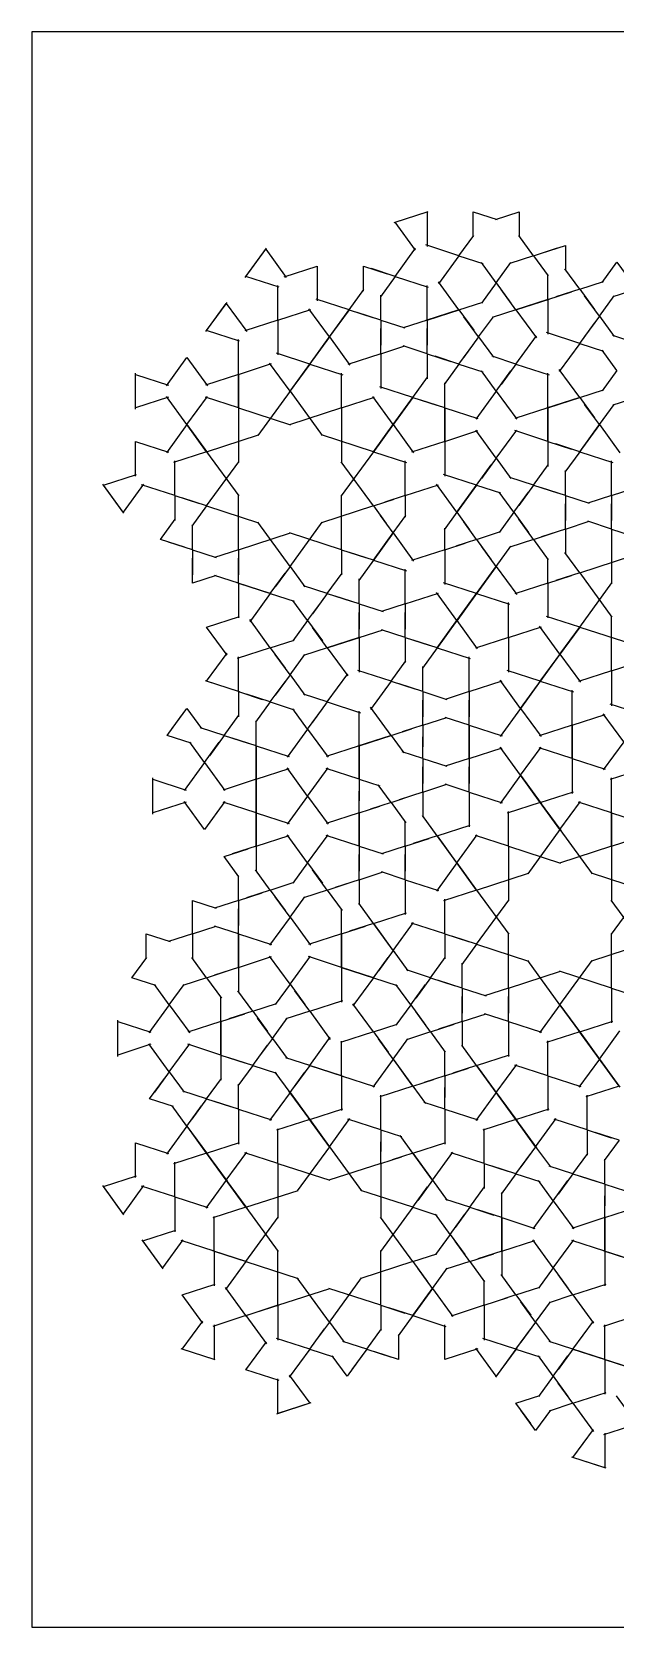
# Model space of a CAD drawing. Header units: millimetres. Extents: x -350 to 364, y -352 to 352.
# Drawn here: x -350 to -94, y -350 to 350 of the extents above; entities that cross this region are included whole.
import ezdxf

# ---------------------------------------------------------------- set-up
doc = ezdxf.new("R2010")
doc.units = ezdxf.units.MM
doc.layers.add('canvas_boundary', color=7, linetype='Continuous', true_color=0x505050)
doc.layers.add('strapwork', color=7, linetype='Continuous', true_color=0xff0000)

msp = doc.modelspace()

# ---------------------------------------------------------------- linework, layer by layer
at = {"layer": 'canvas_boundary'}
msp.add_lwpolyline([(-350, -350), (350, -350), (350, 350), (-350, 350)], close=True, dxfattribs=at)
at = {"layer": 'strapwork', "true_color": 0xff0000}
for points in [[(-191.19, 266.32), (-176.69, 271.03), (-176.69, 255.78)], [(-181.7, 254.15), (-190.67, 266.49), (-176.16, 271.2)], [(-156.46, 260.03), (-156.46, 271.03), (-146, 267.63)], [(-146.7, 267.63), (-136.24, 271.03), (-136.24, 260.03)], [(-162.71, 251.8), (-156.25, 260.69)], [(-129.99, 251.8), (-136.45, 260.69)], [(-256.44, 242.26), (-247.48, 254.6), (-238.52, 242.26)], [(-241.61, 238), (-256.12, 242.71), (-247.15, 255.05)], [(-190.67, 242.71), (-181.7, 255.05)], [(-162.71, 251.8), (-177.22, 256.51)], [(-129.99, 251.8), (-119.53, 255.19)], [(-126.48, 252.94), (-116.01, 256.34), (-116.01, 245.34)], [(-239.37, 242.54), (-224.87, 247.25), (-224.87, 232)], [(-204.64, 236.25), (-204.64, 247.25), (-194.18, 243.86)], [(-190.67, 242.71), (-201.13, 246.11)], [(-162.71, 251.8), (-171.68, 239.46)], [(-162.71, 251.8), (-152.25, 248.4)], [(-146.35, 239.91), (-152.82, 248.81)], [(-146.35, 239.91), (-139.89, 248.81)], [(-129.99, 251.8), (-140.45, 248.4)], [(-129.99, 251.8), (-123.52, 242.9)], [(-109.76, 237.1), (-116.23, 246)], [(-99.87, 240.09), (-93.4, 248.99), (-86.94, 240.09)], [(-242.14, 223.48), (-242.14, 238.73)], [(-190.67, 242.71), (-197.13, 233.81)], [(-190.67, 242.71), (-176.16, 238)], [(-176.69, 223.48), (-176.69, 238.73)], [(-162.71, 228.02), (-171.68, 240.36)], [(-146.35, 239.91), (-152.82, 231.01)], [(-146.35, 239.91), (-139.89, 231.01)], [(-123.74, 232.56), (-123.74, 243.56)], [(-109.76, 237.1), (-99.3, 240.5)], [(-258.89, 214.23), (-273.39, 218.94), (-264.43, 231.28)], [(-210.89, 228.02), (-225.39, 232.73)], [(-210.89, 228.02), (-204.43, 236.92)], [(-196.92, 223.48), (-196.92, 234.48)], [(-162.71, 228.02), (-152.25, 231.42)], [(-137.71, 228.02), (-144.18, 236.92)], [(-123.74, 232.56), (-138.24, 227.85)], [(-137.71, 228.02), (-123.21, 232.73)], [(-123.74, 232.56), (-113.28, 235.96)], [(-123.74, 232.56), (-123.74, 217.31)], [(-109.76, 237.1), (-120.23, 233.7)], [(-109.76, 237.1), (-103.3, 228.2)], [(-101.13, 225.21), (-107.59, 234.11)], [(-101.13, 225.21), (-94.66, 234.11)], [(-84.76, 237.1), (-95.23, 233.7)], [(-273.72, 218.49), (-264.75, 230.83), (-255.79, 218.49)], [(-242.14, 223.48), (-227.64, 228.19)], [(-219.53, 216.13), (-228.49, 228.47)], [(-210.89, 228.02), (-219.85, 215.68)], [(-219.53, 216.13), (-210.56, 228.47)], [(-210.89, 228.02), (-200.43, 224.62)], [(-196.92, 223.48), (-207.38, 226.88)], [(-162.71, 228.02), (-177.22, 223.31)], [(-176.69, 223.48), (-162.19, 228.19)], [(-162.71, 228.02), (-156.25, 219.12)], [(-154.08, 216.13), (-160.54, 225.03)], [(-154.08, 216.13), (-147.61, 225.03)], [(-137.71, 228.02), (-148.18, 224.62)], [(-137.71, 228.02), (-128.75, 215.68)], [(-101.13, 225.21), (-107.59, 216.31)], [(-101.13, 225.21), (-94.66, 216.31)], [(-242.14, 223.48), (-256.64, 218.77)], [(-242.14, 223.48), (-242.14, 208.23)], [(-196.92, 223.48), (-196.92, 212.48)], [(-196.92, 223.48), (-186.45, 220.08)], [(-196.92, 208.78), (-196.92, 219.78)], [(-176.69, 223.48), (-187.15, 220.08)], [(-176.69, 223.48), (-176.69, 212.48)], [(-176.69, 208.78), (-176.69, 219.78)], [(-109.76, 213.32), (-124.27, 218.04)], [(-109.76, 213.32), (-103.3, 222.22)], [(-259.42, 199.7), (-259.42, 214.95)], [(-219.53, 216.13), (-228.49, 203.79)], [(-228.17, 204.24), (-219.2, 216.58)], [(-219.53, 216.13), (-210.56, 203.79)], [(-196.92, 208.78), (-186.45, 212.18)], [(-176.69, 208.78), (-187.15, 212.18)], [(-162.71, 204.24), (-156.25, 213.14)], [(-154.08, 216.13), (-160.54, 207.23)], [(-154.08, 216.13), (-147.61, 207.23)], [(-137.71, 204.24), (-128.75, 216.58)], [(-109.76, 213.32), (-118.73, 200.99)], [(-109.76, 213.32), (-99.3, 209.93)], [(-93.4, 201.44), (-99.87, 210.34)], [(-84.76, 213.32), (-95.23, 216.72)], [(-290.99, 194.71), (-282.03, 207.05), (-273.06, 194.71)], [(-259.42, 199.7), (-244.91, 204.42)], [(-236.8, 192.36), (-245.77, 204.69)], [(-228.17, 204.24), (-242.67, 208.96)], [(-228.17, 204.24), (-237.13, 191.91)], [(-236.8, 192.36), (-227.84, 204.69)], [(-228.17, 204.24), (-213.66, 199.53)], [(-196.92, 208.78), (-211.42, 204.07)], [(-196.92, 208.78), (-196.92, 193.53)], [(-176.69, 208.78), (-176.69, 197.78)], [(-176.69, 208.78), (-166.23, 205.38)], [(-162.71, 204.24), (-173.18, 207.64)], [(-162.71, 204.24), (-169.18, 195.34)], [(-162.71, 204.24), (-152.25, 200.84)], [(-137.71, 204.24), (-148.18, 207.64)], [(-137.71, 204.24), (-144.18, 195.34)], [(-137.71, 204.24), (-123.21, 199.53)], [(-290.14, 189.72), (-304.64, 185.01), (-304.64, 200.26)], [(-304.64, 184.45), (-304.64, 199.7), (-290.14, 194.99)], [(-259.42, 199.7), (-273.92, 194.99)], [(-259.42, 185.01), (-259.42, 200.26)], [(-259.42, 199.7), (-259.42, 184.45)], [(-214.19, 185.01), (-214.19, 200.26)], [(-182.94, 189.55), (-176.47, 198.45)], [(-168.96, 185.01), (-168.96, 196.01)], [(-146.35, 192.35), (-152.82, 201.25)], [(-146.35, 192.35), (-139.89, 201.25)], [(-123.74, 185.01), (-123.74, 200.26)], [(-109.76, 189.55), (-118.73, 201.89)], [(-93.4, 201.44), (-99.87, 192.54)], [(-282.03, 177.66), (-290.99, 190)], [(-282.03, 177.66), (-273.06, 190)], [(-259.42, 185.01), (-273.92, 189.72)], [(-236.8, 192.36), (-250.91, 172.94)], [(-236.8, 192.36), (-222.7, 172.94)], [(-214.19, 185.01), (-199.69, 189.72)], [(-191.58, 177.66), (-200.54, 190)], [(-182.94, 189.55), (-197.44, 194.26)], [(-182.94, 189.55), (-191.9, 177.21)], [(-191.58, 177.66), (-182.61, 190)], [(-182.94, 189.55), (-172.48, 186.15)], [(-146.35, 192.35), (-155.32, 180.02)], [(-146.35, 192.35), (-137.39, 180.02)], [(-109.76, 189.55), (-124.27, 184.84)], [(-123.74, 185.01), (-109.24, 189.72)], [(-109.76, 189.55), (-99.3, 192.95)], [(-109.76, 189.55), (-103.3, 180.65)], [(-84.76, 189.55), (-95.23, 186.15)], [(-259.42, 185.01), (-259.42, 161.01)], [(-259.42, 185.01), (-236.59, 177.59)], [(-214.19, 185.01), (-237.02, 177.59)], [(-214.19, 185.01), (-214.19, 161.01)], [(-168.96, 185.01), (-179.43, 188.41)], [(-168.96, 170.31), (-168.96, 185.56)], [(-168.96, 185.01), (-168.96, 169.76)], [(-168.96, 185.01), (-154.46, 180.29)], [(-123.74, 185.01), (-138.24, 180.29)], [(-123.74, 170.31), (-123.74, 185.56)], [(-123.74, 185.01), (-123.74, 169.76)], [(-101.13, 177.66), (-107.59, 186.56)], [(-101.13, 177.66), (-94.66, 186.56)], [(-282.03, 177.66), (-290.99, 165.32)], [(-273.39, 165.77), (-282.35, 178.11)], [(-282.03, 177.66), (-273.06, 165.32)], [(-191.58, 177.66), (-200.54, 165.32)], [(-200.21, 165.77), (-191.25, 178.11)], [(-191.58, 177.66), (-182.61, 165.32)], [(-168.96, 170.31), (-154.46, 175.02)], [(-146.35, 162.97), (-155.32, 175.3)], [(-146.35, 162.97), (-137.39, 175.3)], [(-123.74, 170.31), (-138.24, 175.02)], [(-101.13, 177.66), (-110.09, 165.32)], [(-109.76, 165.77), (-100.8, 178.11)], [(-101.13, 177.66), (-92.16, 165.32)], [(-304.64, 155.06), (-304.64, 170.31), (-290.14, 165.6)], [(-273.39, 165.77), (-250.57, 173.19)], [(-200.21, 165.77), (-223.04, 173.19)], [(-168.96, 170.31), (-183.47, 165.6)], [(-168.96, 170.31), (-168.96, 155.06)], [(-123.74, 170.31), (-123.74, 159.31)], [(-123.74, 170.31), (-113.28, 166.91)], [(-109.76, 165.77), (-120.23, 169.17)], [(-273.39, 165.77), (-287.89, 161.06)], [(-287.37, 146.54), (-287.37, 161.79)], [(-273.39, 165.77), (-259.28, 146.36)], [(-273.39, 142), (-259.28, 161.41)], [(-200.21, 165.77), (-214.32, 146.36)], [(-200.21, 142), (-214.32, 161.41)], [(-200.21, 165.77), (-185.71, 161.06)], [(-186.24, 146.54), (-186.24, 161.79)], [(-146.35, 162.97), (-152.82, 154.07)], [(-146.35, 162.97), (-139.89, 154.07)], [(-109.76, 165.77), (-116.23, 156.87)], [(-109.76, 165.77), (-95.26, 161.06)], [(-95.79, 146.54), (-95.79, 161.79)], [(-309.65, 138.74), (-318.62, 151.08), (-304.11, 155.79)], [(-154.99, 151.08), (-169.49, 155.79)], [(-154.99, 151.08), (-148.52, 159.98)], [(-129.99, 151.08), (-140.45, 154.48)], [(-129.99, 151.08), (-123.52, 159.98)], [(-116.01, 146.54), (-116.01, 157.54)], [(-301.01, 151.53), (-309.98, 139.19), (-318.94, 151.53)], [(-287.37, 146.54), (-301.87, 151.25)], [(-186.24, 146.54), (-171.74, 151.25)], [(-163.63, 139.19), (-172.59, 151.53)], [(-154.99, 151.08), (-163.95, 138.74)], [(-163.63, 139.19), (-154.66, 151.53)], [(-154.99, 151.08), (-144.53, 147.68)], [(-138.63, 139.19), (-145.09, 148.09)], [(-138.63, 139.19), (-132.16, 148.09)], [(-129.99, 151.08), (-136.45, 142.18)], [(-129.99, 151.08), (-119.53, 147.68)], [(-116.01, 146.54), (-126.48, 149.94)], [(-95.79, 146.54), (-81.28, 151.25)], [(-287.37, 146.54), (-287.37, 135.54)], [(-287.37, 146.54), (-276.9, 143.14)], [(-273.39, 142), (-283.85, 145.4)], [(-273.39, 142), (-279.86, 133.1)], [(-273.39, 142), (-250.57, 134.58)], [(-259.42, 122.76), (-259.42, 146.76)], [(-200.21, 142), (-223.04, 134.58)], [(-214.19, 122.76), (-214.19, 146.76)], [(-200.21, 142), (-191.18, 144.93)], [(-200.21, 142), (-194.63, 134.31)], [(-186.24, 146.54), (-195.27, 143.6)], [(-186.24, 146.54), (-186.24, 137.04)], [(-116.01, 146.54), (-116.01, 135.54)], [(-116.01, 146.54), (-105.55, 143.14)], [(-116.01, 131.84), (-116.01, 142.84)], [(-95.79, 146.54), (-106.25, 143.14)], [(-95.79, 146.54), (-95.79, 135.54)], [(-95.79, 131.84), (-95.79, 142.84)], [(-283.15, 123.9), (-293.62, 127.3), (-287.15, 136.2)], [(-279.64, 122.76), (-279.64, 133.76)], [(-236.8, 115.41), (-250.91, 134.83)], [(-236.8, 115.41), (-222.7, 134.83)], [(-191.58, 130.11), (-197.16, 137.79)], [(-191.58, 130.11), (-185.99, 137.79)], [(-163.63, 139.19), (-169.21, 131.5)], [(-163.63, 139.19), (-158.04, 131.5)], [(-154.99, 127.3), (-160.57, 134.99)], [(-138.63, 139.19), (-145.09, 130.29)], [(-138.63, 139.19), (-132.16, 130.29)], [(-129.99, 127.3), (-136.45, 136.2)], [(-116.01, 131.84), (-105.55, 135.24)], [(-95.79, 131.84), (-106.25, 135.24)], [(-279.64, 122.76), (-290.1, 126.16)], [(-259.42, 122.76), (-236.59, 130.18)], [(-214.19, 122.76), (-237.02, 130.18)], [(-191.58, 130.11), (-200.54, 117.77)], [(-200.21, 118.22), (-191.25, 130.56)], [(-191.58, 130.11), (-182.61, 117.77)], [(-168.96, 122.76), (-168.96, 132.26)], [(-154.99, 127.3), (-164.02, 124.37)], [(-154.99, 127.3), (-144.53, 130.7)], [(-154.99, 127.3), (-148.52, 118.4)], [(-129.99, 127.3), (-140.45, 123.9)], [(-129.99, 127.3), (-119.53, 130.7)], [(-129.99, 127.3), (-123.52, 118.4)], [(-116.01, 131.84), (-126.48, 128.44)], [(-116.01, 131.84), (-116.01, 120.84)], [(-95.79, 131.84), (-95.79, 107.84)], [(-95.79, 131.84), (-72.96, 124.42)], [(-279.64, 122.76), (-279.64, 111.76)], [(-279.64, 122.76), (-269.18, 119.36)], [(-269.18, 111.47), (-279.64, 108.07), (-279.64, 119.07)], [(-259.42, 122.76), (-269.88, 119.36)], [(-259.42, 122.76), (-259.42, 111.76)], [(-259.42, 108.07), (-259.42, 119.07)], [(-214.19, 122.76), (-214.19, 111.76)], [(-214.19, 122.76), (-203.73, 119.36)], [(-200.21, 118.22), (-210.68, 121.62)], [(-168.96, 122.76), (-183.47, 118.05)], [(-168.96, 122.76), (-159.93, 125.7)], [(-168.96, 122.76), (-168.96, 107.51)], [(-146.35, 115.41), (-152.82, 124.31)], [(-146.35, 115.41), (-139.89, 124.31)], [(-123.74, 108.07), (-123.74, 119.07)], [(-109.76, 112.61), (-116.23, 121.51)], [(-109.76, 112.61), (-86.94, 120.02)], [(-245.44, 103.53), (-238.97, 112.42)], [(-236.8, 115.41), (-243.27, 106.51)], [(-236.8, 115.41), (-230.34, 106.51)], [(-220.44, 103.53), (-213.97, 112.42)], [(-200.21, 118.22), (-206.68, 109.32)], [(-200.21, 118.22), (-185.71, 113.51)], [(-186.24, 98.98), (-186.24, 114.23)], [(-146.35, 115.41), (-155.32, 103.08)], [(-154.99, 103.53), (-146.03, 115.86)], [(-146.35, 115.41), (-137.39, 103.08)], [(-109.76, 112.61), (-120.23, 109.21)], [(-109.76, 112.61), (-95.66, 93.19)], [(-259.42, 108.07), (-269.88, 111.47)], [(-245.44, 103.53), (-259.94, 108.24)], [(-259.42, 108.07), (-259.42, 92.82)], [(-259.42, 108.07), (-244.91, 103.35)], [(-220.44, 103.53), (-230.9, 106.92)], [(-206.46, 98.98), (-206.46, 109.98)], [(-154.99, 103.53), (-169.49, 108.24)], [(-123.74, 108.07), (-138.24, 103.35)], [(-123.74, 108.07), (-113.28, 111.46)], [(-123.74, 108.07), (-123.74, 92.82)], [(-109.76, 88.83), (-95.66, 108.25)], [(-245.44, 103.53), (-254.4, 91.19)], [(-245.44, 103.53), (-234.98, 100.13)], [(-229.08, 91.64), (-235.54, 100.54)], [(-229.08, 91.64), (-222.61, 100.54)], [(-220.44, 103.53), (-226.91, 94.63)], [(-220.44, 103.53), (-209.98, 100.13)], [(-206.46, 98.98), (-216.93, 102.38)], [(-206.46, 98.98), (-206.46, 87.98)], [(-206.46, 98.98), (-196, 95.59)], [(-186.24, 98.98), (-196.7, 95.59)], [(-186.24, 98.98), (-171.74, 103.7)], [(-186.24, 98.98), (-186.24, 87.98)], [(-163.63, 91.64), (-172.59, 103.97)], [(-154.99, 103.53), (-163.95, 91.19)], [(-163.63, 91.64), (-154.66, 103.97)], [(-154.99, 103.53), (-140.49, 98.81)], [(-141.01, 84.29), (-141.01, 99.54)], [(-264.43, 76.49), (-273.39, 88.83), (-258.89, 93.54)], [(-245.44, 79.75), (-254.4, 92.09)], [(-229.08, 91.64), (-235.54, 82.74)], [(-229.08, 91.64), (-222.61, 82.74)], [(-206.46, 84.29), (-206.46, 95.29)], [(-186.24, 84.29), (-186.24, 95.29)], [(-163.63, 91.64), (-172.59, 79.3)], [(-172.26, 79.75), (-163.3, 92.09)], [(-163.63, 91.64), (-154.66, 79.3)], [(-109.76, 88.83), (-124.27, 93.54)], [(-95.79, 69.59), (-95.79, 93.59)], [(-220.44, 79.75), (-226.91, 88.65)], [(-206.46, 84.29), (-220.97, 79.58)], [(-220.44, 79.75), (-205.94, 84.46)], [(-206.46, 84.29), (-196, 87.69)], [(-206.46, 84.29), (-206.46, 69.04)], [(-186.24, 84.29), (-196.7, 87.69)], [(-186.24, 84.29), (-186.24, 73.29)], [(-186.24, 84.29), (-175.78, 80.89)], [(-141.01, 84.29), (-155.52, 79.58)], [(-141.01, 84.29), (-126.51, 89)], [(-141.01, 84.29), (-141.01, 69.04)], [(-118.4, 76.94), (-127.36, 89.28)], [(-109.76, 88.83), (-118.73, 76.49)], [(-118.4, 76.94), (-109.44, 89.28)], [(-109.76, 88.83), (-86.94, 81.41)], [(-258.89, 60.34), (-273.39, 65.05), (-264.43, 77.39)], [(-245.44, 79.75), (-259.94, 75.04)], [(-245.44, 79.75), (-234.98, 83.15)], [(-245.44, 79.75), (-238.97, 70.85)], [(-220.44, 79.75), (-230.9, 76.35)], [(-220.44, 79.75), (-211.48, 67.41)], [(-172.26, 79.75), (-182.73, 83.15)], [(-172.26, 79.75), (-178.73, 70.85)], [(-172.26, 79.75), (-157.76, 75.04)], [(-127.04, 65.05), (-118.07, 77.39)], [(-95.79, 69.59), (-72.96, 77.01)], [(-259.42, 60.51), (-259.42, 75.76)], [(-236.8, 67.86), (-243.27, 76.76)], [(-236.8, 67.86), (-230.34, 76.76)], [(-192.49, 65.05), (-186.02, 73.95)], [(-178.51, 60.51), (-178.51, 71.51)], [(-158.29, 60.51), (-158.29, 75.76)], [(-118.4, 76.94), (-127.36, 64.6)], [(-118.4, 76.94), (-109.44, 64.6)], [(-259.42, 60.51), (-273.92, 65.23)], [(-245.44, 55.97), (-238.97, 64.87)], [(-236.8, 67.86), (-243.27, 58.96)], [(-236.8, 67.86), (-230.34, 58.96)], [(-220.44, 55.97), (-211.48, 68.31)], [(-192.49, 65.05), (-206.99, 69.77)], [(-192.49, 65.05), (-201.45, 52.72)], [(-192.49, 65.05), (-182.03, 61.66)], [(-178.51, 60.51), (-188.98, 63.91)], [(-158.29, 60.51), (-143.78, 65.23)], [(-135.68, 53.17), (-144.64, 65.5)], [(-127.04, 65.05), (-141.54, 69.77)], [(-127.04, 65.05), (-136, 52.72)], [(-135.68, 53.17), (-126.71, 65.5)], [(-127.04, 65.05), (-112.53, 60.34)], [(-95.79, 69.59), (-110.29, 64.88)], [(-95.79, 69.59), (-95.79, 54.34)], [(-259.42, 60.51), (-259.42, 49.51)], [(-259.42, 60.51), (-248.95, 57.11)], [(-245.44, 55.97), (-255.9, 59.37)], [(-220.44, 55.97), (-230.9, 59.37)], [(-178.51, 60.51), (-178.51, 49.51)], [(-178.51, 60.51), (-168.05, 57.11)], [(-178.51, 45.82), (-178.51, 56.82)], [(-158.29, 60.51), (-168.75, 57.11)], [(-158.29, 60.51), (-158.29, 49.51)], [(-158.29, 45.82), (-158.29, 56.82)], [(-113.06, 45.82), (-113.06, 61.07)], [(-280.2, 37.88), (-290.67, 41.28), (-284.2, 50.18)], [(-288.49, 44.27), (-282.03, 53.17), (-275.56, 44.27)], [(-265.67, 41.28), (-259.2, 50.18)], [(-245.44, 55.97), (-251.91, 47.07)], [(-245.44, 55.97), (-234.98, 52.57)], [(-229.08, 44.08), (-235.54, 52.98)], [(-229.08, 44.08), (-222.61, 52.98)], [(-220.44, 55.97), (-226.91, 47.07)], [(-220.44, 55.97), (-205.94, 51.26)], [(-206.46, 36.74), (-206.46, 51.99)], [(-192.49, 41.28), (-201.45, 53.62)], [(-178.51, 45.82), (-168.05, 49.22)], [(-158.29, 45.82), (-168.75, 49.22)], [(-135.68, 53.17), (-144.64, 40.83)], [(-135.68, 53.17), (-126.71, 40.83)], [(-113.06, 45.82), (-98.56, 50.53)], [(-90.45, 38.47), (-99.41, 50.81)], [(-81.81, 50.36), (-96.32, 55.07)], [(-265.67, 41.28), (-276.13, 44.68)], [(-251.69, 36.74), (-251.69, 47.74)], [(-229.08, 44.08), (-238.04, 31.75)], [(-229.08, 44.08), (-220.11, 31.75)], [(-192.49, 41.28), (-183.45, 44.21)], [(-178.51, 45.82), (-187.55, 42.88)], [(-178.51, 45.82), (-178.51, 36.32)], [(-158.29, 31.12), (-158.29, 46.37)], [(-158.29, 45.82), (-158.29, 30.57)], [(-158.29, 45.82), (-143.78, 41.11)], [(-113.06, 45.82), (-127.57, 41.11)], [(-113.06, 31.12), (-113.06, 46.37)], [(-113.06, 45.82), (-113.06, 30.57)], [(-274.3, 29.39), (-280.77, 38.29)], [(-274.3, 29.39), (-267.84, 38.29)], [(-265.67, 41.28), (-272.13, 32.38)], [(-265.67, 41.28), (-255.2, 37.88)], [(-251.69, 36.74), (-262.15, 40.14)], [(-251.69, 22.04), (-251.69, 37.29)], [(-251.69, 36.74), (-251.69, 21.49)], [(-251.69, 36.74), (-237.19, 32.02)], [(-206.46, 36.74), (-220.97, 32.02)], [(-192.49, 41.28), (-206.99, 36.57)], [(-206.46, 36.74), (-191.96, 41.45)], [(-206.46, 22.04), (-206.46, 37.29)], [(-206.46, 36.74), (-206.46, 21.49)], [(-192.49, 41.28), (-186.9, 33.59)], [(-178.51, 31.12), (-178.51, 40.62)], [(-158.29, 31.12), (-143.78, 35.84)], [(-135.68, 23.78), (-144.64, 36.11)], [(-135.68, 23.78), (-126.71, 36.11)], [(-113.06, 31.12), (-127.57, 35.84)], [(-90.45, 38.47), (-99.41, 26.13)], [(-274.3, 29.39), (-283.27, 17.05)], [(-274.3, 29.39), (-265.34, 17.05)], [(-178.51, 31.12), (-187.55, 34.06)], [(-178.51, 31.12), (-178.51, 20.12)], [(-178.51, 31.12), (-168.05, 27.72)], [(-158.29, 31.12), (-168.75, 27.72)], [(-158.29, 31.12), (-158.29, 20.12)], [(-113.06, 31.12), (-113.06, 15.87)], [(-113.06, 31.12), (-98.56, 26.41)], [(-282.41, 12.06), (-296.92, 7.35), (-296.92, 22.6)], [(-296.92, 6.79), (-296.92, 22.04), (-282.41, 17.33)], [(-251.69, 22.04), (-266.19, 17.33)], [(-251.69, 22.04), (-237.19, 26.75)], [(-251.69, 7.35), (-251.69, 22.6)], [(-251.69, 22.04), (-251.69, 6.79)], [(-229.08, 14.69), (-238.04, 27.03)], [(-229.08, 14.69), (-220.11, 27.03)], [(-206.46, 22.04), (-220.97, 26.75)], [(-206.46, 22.04), (-206.46, 12.54)], [(-206.46, 22.04), (-197.43, 19.11)], [(-178.51, 16.43), (-178.51, 27.43)], [(-158.29, 16.43), (-158.29, 27.43)], [(-135.68, 23.78), (-144.64, 11.44)], [(-127.04, 11.89), (-136, 24.23)], [(-135.68, 23.78), (-126.71, 11.44)], [(-81.81, 26.58), (-96.32, 21.87)], [(-95.79, 7.35), (-95.79, 22.6)], [(-229.08, 14.69), (-238.04, 2.36)], [(-229.08, 14.69), (-220.11, 2.36)], [(-206.46, 7.35), (-206.46, 16.85)], [(-192.49, 11.89), (-198.07, 19.57)], [(-192.49, 11.89), (-182.03, 15.29)], [(-178.51, 16.43), (-188.98, 13.03)], [(-178.51, 16.43), (-168.05, 19.83)], [(-178.51, 16.43), (-178.51, 5.43)], [(-158.29, 16.43), (-168.75, 19.83)], [(-158.29, 16.43), (-158.29, 1.18)], [(-158.29, 16.43), (-143.78, 11.72)], [(-127.04, 11.89), (-112.53, 16.6)], [(-265.34, 12.34), (-274.3, 0), (-283.27, 12.34)], [(-251.69, 7.35), (-266.19, 12.06)], [(-251.69, -7.35), (-251.69, 7.9)], [(-251.69, 7.35), (-251.69, -7.9)], [(-251.69, 7.35), (-237.19, 2.64)], [(-206.46, 7.35), (-220.97, 2.64)], [(-206.46, 7.35), (-197.43, 10.28)], [(-206.46, -7.35), (-206.46, 7.9)], [(-206.46, 7.35), (-206.46, -7.9)], [(-192.49, 11.89), (-201.52, 8.95)], [(-192.49, 11.89), (-186.02, 2.99)], [(-127.04, 11.89), (-141.54, 7.18)], [(-141.01, -7.35), (-141.01, 7.9)], [(-118.4, 0), (-127.36, 12.34)], [(-127.04, 11.89), (-118.07, -0.45)], [(-118.4, 0), (-109.44, 12.34)], [(-95.79, 7.35), (-110.29, 12.06)], [(-95.79, -7.35), (-95.79, 7.9)], [(-95.79, 7.35), (-95.79, -7.9)], [(-95.79, 7.35), (-81.28, 2.64)], [(-186.24, -7.35), (-186.24, 3.65)], [(-172.26, -2.81), (-178.73, 6.09)], [(-172.26, -2.81), (-157.76, 1.91)], [(-118.4, 0), (-132.51, -19.42)], [(-118.4, 0), (-104.29, -19.42)], [(-251.69, -7.35), (-237.19, -2.63)], [(-229.08, -14.69), (-238.04, -2.36)], [(-229.08, -14.69), (-220.11, -2.36)], [(-206.46, -7.35), (-220.97, -2.63)], [(-186.24, -7.35), (-175.78, -3.95)], [(-172.26, -2.81), (-182.73, -6.21)], [(-163.63, -14.69), (-172.59, -2.36)], [(-172.26, -2.81), (-163.3, -15.14)], [(-163.63, -14.69), (-154.66, -2.36)], [(-141.01, -7.35), (-155.52, -2.63)], [(-95.79, -7.35), (-81.28, -2.63)], [(-259.2, -20.79), (-265.67, -11.89), (-255.2, -8.49)], [(-251.69, -7.35), (-262.15, -10.75)], [(-251.69, -7.35), (-251.69, -18.35)], [(-206.46, -7.35), (-206.46, -18.35)], [(-206.46, -7.35), (-196, -10.75)], [(-206.46, -22.04), (-206.46, -11.04)], [(-186.24, -7.35), (-196.7, -10.75)], [(-186.24, -7.35), (-186.24, -18.35)], [(-186.24, -22.04), (-186.24, -11.04)], [(-141.01, -7.35), (-141.01, -31.35)], [(-141.01, -7.35), (-118.19, -14.76)], [(-95.79, -7.35), (-118.61, -14.76)], [(-95.79, -7.35), (-95.79, -31.35)], [(-259.42, -31.12), (-259.42, -20.12)], [(-245.44, -26.58), (-251.91, -17.68)], [(-229.08, -14.69), (-235.54, -23.59)], [(-229.08, -14.69), (-222.61, -23.59)], [(-220.44, -26.58), (-226.91, -17.68)], [(-206.46, -22.04), (-196, -18.64)], [(-186.24, -22.04), (-196.7, -18.64)], [(-163.63, -14.69), (-172.59, -27.03)], [(-154.99, -26.58), (-163.95, -14.25)], [(-163.63, -14.69), (-154.66, -27.03)], [(-154.99, -26.58), (-132.16, -19.17)], [(-81.81, -26.58), (-104.64, -19.17)], [(-259.42, -31.12), (-248.95, -27.72)], [(-245.44, -26.58), (-255.9, -29.98)], [(-245.44, -26.58), (-234.98, -23.18)], [(-245.44, -26.58), (-238.97, -35.48)], [(-220.44, -26.58), (-230.9, -29.98)], [(-220.44, -26.58), (-209.98, -23.18)], [(-220.44, -26.58), (-213.97, -35.48)], [(-206.46, -22.04), (-216.93, -25.44)], [(-206.46, -22.04), (-206.46, -33.04)], [(-186.24, -22.04), (-186.24, -37.29)], [(-186.24, -22.04), (-171.74, -26.75)], [(-154.99, -26.58), (-169.49, -31.3)], [(-154.99, -26.58), (-140.88, -46)], [(-81.81, -26.58), (-95.92, -46)], [(-279.64, -42.12), (-279.64, -31.12), (-269.18, -34.52)], [(-279.64, -45.82), (-279.64, -34.82)], [(-259.42, -31.12), (-269.88, -34.52)], [(-259.42, -31.12), (-259.42, -42.12)], [(-259.42, -45.82), (-259.42, -34.82)], [(-236.8, -38.47), (-243.27, -29.57)], [(-236.8, -38.47), (-230.34, -29.57)], [(-214.19, -45.82), (-214.19, -34.82)], [(-200.21, -41.28), (-206.68, -32.38)], [(-168.96, -45.82), (-168.96, -30.57)], [(-154.99, -50.36), (-140.88, -30.94)], [(-81.81, -50.36), (-95.92, -30.94)], [(-236.8, -38.47), (-245.77, -50.81)], [(-236.8, -38.47), (-227.84, -50.81)], [(-200.21, -41.28), (-210.68, -44.68)], [(-191.58, -53.17), (-200.54, -40.83)], [(-200.21, -41.28), (-185.71, -36.56)], [(-200.21, -41.28), (-191.25, -53.61)], [(-191.58, -53.17), (-182.61, -40.83)], [(-168.96, -45.82), (-183.47, -41.11)], [(-299.87, -56.82), (-299.87, -45.82), (-289.4, -49.22)], [(-279.64, -45.82), (-290.1, -49.22)], [(-279.64, -45.82), (-269.18, -42.42)], [(-279.64, -45.82), (-279.64, -56.82)], [(-259.42, -45.82), (-269.88, -42.42)], [(-259.42, -60.51), (-259.42, -45.26)], [(-259.42, -45.82), (-259.42, -61.07)], [(-259.42, -45.82), (-244.91, -50.53)], [(-214.19, -45.82), (-228.69, -50.53)], [(-214.19, -45.82), (-203.73, -42.42)], [(-214.19, -60.51), (-214.19, -45.26)], [(-214.19, -45.82), (-214.19, -61.07)], [(-168.96, -45.82), (-168.96, -56.82)], [(-168.96, -45.82), (-158.5, -49.22)], [(-154.99, -50.36), (-165.45, -46.96)], [(-141.01, -69.59), (-141.01, -45.59)], [(-95.79, -69.59), (-95.79, -45.59)], [(-259.42, -60.51), (-244.91, -55.8)], [(-236.8, -67.86), (-245.77, -55.52)], [(-236.8, -67.86), (-227.84, -55.52)], [(-214.19, -60.51), (-228.69, -55.8)], [(-191.58, -53.17), (-198.04, -62.06)], [(-191.58, -53.17), (-185.11, -62.06)], [(-154.99, -50.36), (-161.45, -59.26)], [(-154.99, -50.36), (-132.16, -57.78)], [(-81.81, -50.36), (-104.64, -57.78)], [(-295.65, -68.45), (-306.12, -65.05), (-299.65, -56.15)], [(-273.39, -65.05), (-279.86, -56.15)], [(-273.39, -65.05), (-262.93, -61.65)], [(-259.42, -60.51), (-269.88, -63.91)], [(-259.42, -60.51), (-259.42, -71.51)], [(-200.21, -65.05), (-214.72, -60.34)], [(-214.19, -60.51), (-214.19, -75.76)], [(-214.19, -60.51), (-199.69, -65.23)], [(-200.21, -65.05), (-193.75, -56.15)], [(-175.21, -65.05), (-185.68, -61.65)], [(-175.21, -65.05), (-168.75, -56.15)], [(-161.24, -69.59), (-161.24, -58.59)], [(-141.01, -69.59), (-118.19, -62.18)], [(-118.4, -76.94), (-132.51, -57.53)], [(-95.79, -69.59), (-118.61, -62.18)], [(-118.4, -76.94), (-104.29, -57.52)], [(-289.75, -76.94), (-296.22, -68.04)], [(-289.75, -76.94), (-283.29, -68.04)], [(-273.39, -65.05), (-283.85, -68.45)], [(-273.39, -65.05), (-266.92, -73.95)], [(-236.8, -67.86), (-243.27, -76.76)], [(-236.8, -67.86), (-230.34, -76.76)], [(-200.21, -65.05), (-209.18, -77.39)], [(-200.21, -65.05), (-189.75, -68.45)], [(-183.85, -76.94), (-190.32, -68.04)], [(-183.85, -76.94), (-177.39, -68.04)], [(-175.21, -65.05), (-181.68, -73.95)], [(-175.21, -65.05), (-164.75, -68.45)], [(-161.24, -69.59), (-171.7, -66.2)], [(-161.24, -69.59), (-161.24, -80.59)], [(-161.24, -69.59), (-150.78, -72.99)], [(-141.01, -69.59), (-151.48, -72.99)], [(-141.01, -69.59), (-141.01, -80.59)], [(-95.79, -69.59), (-95.79, -84.84)], [(-95.79, -69.59), (-81.29, -74.31)], [(-289.75, -76.94), (-298.72, -89.28)], [(-289.75, -76.94), (-280.79, -89.28)], [(-267.14, -84.29), (-267.14, -73.29)], [(-253.17, -79.75), (-259.63, -70.85)], [(-253.17, -79.75), (-242.7, -76.35)], [(-228.17, -79.75), (-234.63, -70.85)], [(-228.17, -79.75), (-213.66, -75.04)], [(-200.21, -88.83), (-209.18, -76.49)], [(-183.85, -76.94), (-190.32, -85.84)], [(-183.85, -76.94), (-177.39, -85.84)], [(-161.24, -84.29), (-161.24, -73.29)], [(-141.01, -84.29), (-141.01, -73.29)], [(-118.4, -76.94), (-127.36, -89.28)], [(-109.76, -88.83), (-118.73, -76.49)], [(-118.4, -76.94), (-109.44, -89.28)], [(-297.86, -94.27), (-312.37, -98.98), (-312.37, -83.73)], [(-267.14, -84.29), (-256.68, -80.89)], [(-267.14, -98.98), (-267.14, -83.73)], [(-253.17, -79.75), (-263.63, -83.15)], [(-253.17, -79.75), (-246.7, -88.65)], [(-244.53, -91.64), (-250.99, -82.74)], [(-244.53, -91.64), (-238.06, -82.74)], [(-228.17, -79.75), (-238.63, -83.15)], [(-228.17, -79.75), (-219.2, -92.09)], [(-175.21, -88.83), (-181.68, -79.93)], [(-161.24, -84.29), (-150.78, -80.89)], [(-141.01, -84.29), (-151.48, -80.89)], [(-312.37, -99.54), (-312.37, -84.29), (-297.86, -89)], [(-267.14, -84.29), (-281.64, -89)], [(-267.14, -84.29), (-267.14, -99.54)], [(-200.21, -88.83), (-214.72, -93.54)], [(-200.21, -88.83), (-189.75, -85.43)], [(-200.21, -88.83), (-193.75, -97.73)], [(-175.21, -88.83), (-185.68, -92.23)], [(-175.21, -88.83), (-164.75, -85.43)], [(-175.21, -88.83), (-168.75, -97.73)], [(-161.24, -84.29), (-171.7, -87.69)], [(-161.24, -84.29), (-161.24, -95.29)], [(-141.01, -84.29), (-141.01, -99.54)], [(-141.01, -84.29), (-126.51, -89)], [(-109.76, -88.83), (-124.27, -93.54)], [(-101.13, -100.72), (-110.09, -88.38)], [(-109.76, -88.83), (-95.26, -84.12)], [(-109.76, -88.83), (-100.8, -101.17)], [(-101.13, -100.72), (-92.16, -88.38)], [(-289.75, -106.33), (-298.72, -93.99)], [(-289.75, -106.33), (-280.79, -93.99)], [(-267.14, -98.98), (-281.64, -94.27)], [(-253.17, -103.52), (-246.7, -94.63)], [(-244.53, -91.64), (-250.99, -100.54)], [(-244.53, -91.64), (-238.06, -100.54)], [(-228.17, -103.52), (-219.2, -91.19)], [(-214.19, -108.07), (-214.19, -92.82)], [(-191.58, -100.72), (-198.04, -91.82)], [(-191.58, -100.72), (-185.11, -91.82)], [(-168.97, -108.06), (-168.97, -97.06)], [(-154.99, -103.52), (-161.46, -94.62)], [(-123.74, -108.06), (-123.74, -92.81)], [(-267.14, -98.98), (-267.14, -109.98)], [(-267.14, -98.98), (-256.68, -102.38)], [(-253.17, -103.52), (-263.63, -100.13)], [(-253.17, -103.52), (-259.63, -112.42)], [(-253.17, -103.52), (-242.7, -106.92)], [(-228.17, -103.52), (-238.63, -100.13)], [(-228.17, -103.52), (-234.63, -112.42)], [(-214.19, -108.07), (-228.69, -103.35)], [(-228.17, -103.52), (-213.66, -108.24)], [(-191.58, -100.72), (-200.54, -113.06)], [(-182.94, -112.61), (-191.9, -100.27)], [(-191.58, -100.72), (-182.61, -113.06)], [(-168.97, -108.06), (-158.5, -104.67)], [(-154.99, -103.52), (-165.45, -106.92)], [(-146.35, -115.41), (-155.32, -103.07)], [(-154.99, -103.52), (-140.49, -98.81)], [(-154.99, -103.52), (-146.03, -115.86)], [(-146.35, -115.41), (-137.39, -103.07)], [(-123.74, -108.06), (-138.24, -103.35)], [(-101.13, -100.72), (-110.09, -113.05)], [(-92.49, -112.61), (-101.45, -100.27)], [(-101.13, -100.72), (-92.16, -113.05)], [(-287.93, -121.62), (-298.39, -118.22), (-291.92, -109.32)], [(-289.75, -106.33), (-296.22, -115.23)], [(-289.75, -106.33), (-283.29, -115.23)], [(-273.39, -118.22), (-266.92, -109.32)], [(-259.42, -122.76), (-259.42, -111.76)], [(-236.8, -115.41), (-243.27, -106.51)], [(-236.8, -115.41), (-230.34, -106.51)], [(-214.19, -108.07), (-214.19, -123.32)], [(-214.19, -108.07), (-199.69, -112.78)], [(-182.94, -112.61), (-173.91, -109.67)], [(-168.97, -108.06), (-178, -111)], [(-168.97, -108.06), (-168.97, -117.56)], [(-123.74, -108.06), (-123.74, -123.31)], [(-123.74, -108.06), (-109.24, -112.78)], [(-273.39, -118.22), (-283.85, -114.82)], [(-273.39, -118.22), (-279.86, -127.12)], [(-273.39, -118.22), (-262.93, -121.62)], [(-236.8, -115.41), (-245.77, -127.75)], [(-228.17, -127.3), (-237.13, -114.96)], [(-236.8, -115.41), (-227.84, -127.75)], [(-182.94, -112.61), (-197.44, -117.32)], [(-196.92, -131.84), (-196.92, -116.59)], [(-182.94, -112.61), (-177.36, -120.29)], [(-168.97, -122.76), (-168.97, -113.26)], [(-146.35, -115.41), (-155.32, -127.75)], [(-137.72, -127.3), (-146.68, -114.96)], [(-146.35, -115.41), (-137.39, -127.75)], [(-92.49, -112.61), (-106.99, -117.32)], [(-106.47, -131.84), (-106.47, -116.59)], [(-282.03, -130.11), (-288.49, -121.21)], [(-282.03, -130.11), (-275.56, -121.21)], [(-259.42, -122.76), (-269.88, -119.36)], [(-259.42, -122.76), (-259.42, -138.01)], [(-259.42, -122.76), (-244.91, -127.47)], [(-228.17, -127.3), (-213.66, -122.59)], [(-168.97, -122.76), (-178, -119.82)], [(-168.97, -122.76), (-168.97, -138.01)], [(-168.97, -122.76), (-154.46, -127.47)], [(-137.72, -127.3), (-123.21, -122.59)], [(-282.03, -130.11), (-290.99, -142.44)], [(-273.39, -142), (-282.35, -129.66)], [(-282.03, -130.11), (-273.06, -142.44)], [(-228.17, -127.3), (-242.67, -132.01)], [(-242.14, -146.54), (-242.14, -131.29)], [(-219.53, -139.19), (-228.49, -126.85)], [(-228.17, -127.3), (-219.2, -139.64)], [(-219.53, -139.19), (-210.57, -126.85)], [(-196.92, -131.84), (-211.42, -127.13)], [(-196.92, -131.84), (-196.92, -141.34)], [(-196.92, -131.84), (-187.88, -134.78)], [(-137.72, -127.3), (-152.22, -132.01)], [(-151.69, -146.54), (-151.69, -131.29)], [(-129.08, -139.19), (-138.04, -126.85)], [(-137.72, -127.3), (-128.75, -139.64)], [(-129.08, -139.19), (-120.11, -126.85)], [(-106.47, -131.84), (-120.97, -127.13)], [(-106.47, -131.84), (-106.47, -142.84)], [(-106.47, -131.84), (-96, -135.24)], [(-92.49, -136.38), (-102.95, -132.98)], [(-304.64, -152.7), (-304.64, -137.45), (-290.14, -142.17)], [(-273.39, -142), (-258.89, -137.28)], [(-219.53, -139.19), (-233.64, -158.6)], [(-219.53, -139.19), (-205.42, -158.6)], [(-196.92, -146.54), (-196.92, -137.04)], [(-182.94, -141.99), (-188.52, -134.31)], [(-182.94, -141.99), (-168.44, -137.28)], [(-129.08, -139.19), (-135.54, -148.09)], [(-129.08, -139.19), (-122.61, -148.09)], [(-92.49, -136.38), (-98.96, -145.28)], [(-273.39, -142), (-287.89, -146.71)], [(-287.37, -161.23), (-287.37, -145.98)], [(-264.75, -153.88), (-273.72, -141.55)], [(-273.39, -142), (-264.43, -154.33)], [(-264.75, -153.88), (-255.79, -141.55)], [(-242.14, -146.54), (-256.65, -141.82)], [(-242.14, -146.54), (-242.14, -170.54)], [(-242.14, -146.54), (-219.32, -153.95)], [(-196.92, -146.54), (-219.74, -153.95)], [(-196.92, -146.54), (-187.88, -143.6)], [(-196.92, -146.54), (-196.92, -170.54)], [(-182.94, -141.99), (-191.98, -144.93)], [(-174.3, -153.88), (-183.27, -141.55)], [(-182.94, -141.99), (-173.98, -154.33)], [(-174.3, -153.88), (-165.34, -141.55)], [(-151.69, -146.54), (-166.19, -141.82)], [(-151.69, -146.54), (-151.69, -157.54)], [(-151.69, -146.54), (-141.23, -149.94)], [(-137.72, -151.08), (-131.25, -142.18)], [(-112.72, -151.08), (-106.25, -142.18)], [(-98.74, -155.62), (-98.74, -144.62)], [(-309.65, -169.03), (-318.62, -156.69), (-304.11, -151.98)], [(-264.75, -153.88), (-273.72, -166.22)], [(-256.12, -165.77), (-265.08, -153.43)], [(-264.75, -153.88), (-255.79, -166.22)], [(-174.3, -153.88), (-180.77, -162.78)], [(-174.3, -153.88), (-167.84, -162.78)], [(-137.72, -151.08), (-148.18, -147.68)], [(-137.72, -151.08), (-144.18, -159.98)], [(-137.72, -151.08), (-127.25, -154.48)], [(-112.72, -151.08), (-123.18, -147.68)], [(-112.72, -151.08), (-119.18, -159.98)], [(-112.72, -151.08), (-102.25, -154.48)], [(-98.74, -155.62), (-109.2, -152.22)], [(-301.02, -156.24), (-309.98, -168.58), (-318.94, -156.24)], [(-287.37, -161.23), (-301.87, -156.52)], [(-256.12, -165.77), (-233.29, -158.35)], [(-182.94, -165.77), (-205.77, -158.35)], [(-182.94, -165.77), (-176.48, -156.87)], [(-157.94, -165.77), (-151.48, -156.87)], [(-143.97, -170.31), (-143.97, -159.31)], [(-121.35, -162.96), (-127.82, -154.07)], [(-121.35, -162.96), (-114.89, -154.07)], [(-98.74, -155.62), (-98.74, -165.12)], [(-98.74, -155.62), (-89.7, -158.55)], [(-98.74, -170.31), (-98.74, -160.81)], [(-287.37, -161.23), (-287.37, -176.48)], [(-287.37, -161.23), (-272.86, -165.94)], [(-256.12, -165.77), (-270.62, -170.48)], [(-256.12, -165.77), (-242.01, -185.19)], [(-182.94, -165.77), (-197.05, -185.19)], [(-182.94, -165.77), (-172.48, -169.17)], [(-157.94, -165.77), (-168.4, -162.37)], [(-157.94, -165.77), (-164.41, -174.67)], [(-157.94, -165.77), (-147.48, -169.17)], [(-143.97, -170.31), (-154.43, -166.91)], [(-121.35, -162.96), (-130.32, -175.3)], [(-121.35, -162.96), (-112.39, -175.3)], [(-98.74, -170.31), (-89.7, -167.38)], [(-270.09, -185.01), (-270.09, -169.76)], [(-256.12, -189.55), (-242.01, -170.13)], [(-182.94, -189.55), (-197.05, -170.13)], [(-166.58, -177.66), (-173.04, -168.76)], [(-166.58, -177.66), (-160.11, -168.76)], [(-143.97, -185.01), (-143.97, -169.76)], [(-143.97, -170.31), (-143.97, -185.56)], [(-143.97, -170.31), (-129.46, -175.02)], [(-98.74, -170.31), (-113.24, -175.02)], [(-98.74, -185.01), (-98.74, -169.76)], [(-98.74, -170.31), (-98.74, -185.56)], [(-283.74, -180.02), (-292.71, -192.35), (-301.67, -180.02)], [(-292.38, -192.8), (-301.34, -180.47), (-286.84, -175.75)], [(-270.09, -185.01), (-284.6, -180.29)], [(-166.58, -177.66), (-173.04, -186.56)], [(-166.58, -177.66), (-160.11, -186.56)], [(-157.94, -189.55), (-164.41, -180.65)], [(-143.97, -185.01), (-129.46, -180.29)], [(-121.35, -192.35), (-130.32, -180.02)], [(-121.35, -192.35), (-112.39, -180.02)], [(-98.74, -185.01), (-113.24, -180.29)], [(-256.12, -189.55), (-270.62, -184.84)], [(-270.09, -185.01), (-270.09, -200.26)], [(-270.09, -185.01), (-255.59, -189.72)], [(-242.14, -208.78), (-242.14, -184.78)], [(-196.92, -208.78), (-196.92, -184.78)], [(-182.94, -189.55), (-172.48, -186.15)], [(-157.94, -189.55), (-147.48, -186.15)], [(-143.97, -185.01), (-154.43, -188.41)], [(-143.97, -185.01), (-143.97, -196.01)], [(-84.76, -189.55), (-99.27, -184.84)], [(-98.74, -185.01), (-98.74, -200.26)], [(-98.74, -185.01), (-84.24, -189.72)], [(-256.12, -189.55), (-265.08, -201.89)], [(-256.12, -189.55), (-233.29, -196.96)], [(-182.94, -189.55), (-205.77, -196.96)], [(-182.94, -189.55), (-176.48, -198.45)], [(-174.3, -201.44), (-180.77, -192.54)], [(-174.3, -201.44), (-167.84, -192.54)], [(-157.94, -189.55), (-168.4, -192.95)], [(-157.94, -189.55), (-151.48, -198.45)], [(-137.72, -204.24), (-144.18, -195.34)], [(-121.35, -192.35), (-127.82, -201.25)], [(-121.35, -192.35), (-114.89, -201.25)], [(-112.72, -204.24), (-119.18, -195.34)], [(-275.1, -216.58), (-284.07, -204.24), (-269.56, -199.53)], [(-256.12, -213.32), (-265.08, -200.99)], [(-242.14, -208.78), (-219.32, -201.37)], [(-219.53, -216.13), (-233.64, -196.71)], [(-196.92, -208.78), (-219.74, -201.37)], [(-219.53, -216.13), (-205.42, -196.71)], [(-174.3, -201.44), (-183.27, -213.77)], [(-182.94, -213.32), (-173.98, -200.99)], [(-174.3, -201.44), (-165.34, -213.77)], [(-151.69, -208.78), (-151.69, -197.78)], [(-137.72, -204.24), (-127.25, -200.84)], [(-112.72, -204.24), (-98.21, -199.53)], [(-242.14, -208.78), (-256.65, -213.5)], [(-256.12, -213.32), (-241.61, -208.61)], [(-242.14, -208.78), (-242.14, -224.03)], [(-196.92, -208.78), (-196.92, -219.78)], [(-196.92, -208.78), (-186.45, -212.18)], [(-182.94, -213.32), (-193.4, -209.92)], [(-151.69, -208.78), (-166.19, -213.5)], [(-151.69, -208.78), (-141.23, -205.38)], [(-151.69, -208.78), (-151.69, -224.03)], [(-137.72, -204.24), (-148.18, -207.64)], [(-137.72, -204.24), (-131.25, -213.14)], [(-129.08, -216.13), (-135.54, -207.23)], [(-129.08, -216.13), (-122.61, -207.23)], [(-112.72, -204.24), (-123.18, -207.64)], [(-112.72, -204.24), (-103.75, -216.58)], [(-269.56, -232.73), (-284.07, -228.02), (-275.1, -215.68)], [(-256.12, -213.32), (-270.62, -218.04)], [(-256.12, -213.32), (-247.15, -225.66)], [(-219.53, -216.13), (-225.99, -225.03)], [(-219.53, -216.13), (-213.06, -225.03)], [(-182.94, -213.32), (-189.41, -222.22)], [(-182.94, -213.32), (-168.44, -218.04)], [(-129.08, -216.13), (-135.54, -225.03)], [(-129.08, -216.13), (-122.61, -225.03)], [(-112.72, -228.02), (-103.75, -215.68)], [(-84.76, -213.32), (-99.27, -218.04)], [(-270.09, -217.31), (-270.09, -232.56), (-284.6, -227.85)], [(-228.17, -228.02), (-242.67, -223.31)], [(-228.17, -228.02), (-221.7, -219.12)], [(-203.17, -228.02), (-196.7, -219.12)], [(-189.19, -221.56), (-189.19, -232.56), (-199.65, -229.16)], [(-154.46, -227.85), (-168.97, -232.56), (-168.97, -217.31)], [(-137.72, -228.02), (-152.22, -223.31)], [(-137.72, -228.02), (-131.25, -219.12)], [(-98.74, -232.56), (-98.74, -217.31)], [(-241.61, -241.81), (-256.12, -237.1), (-247.15, -224.76)], [(-228.17, -228.02), (-237.13, -240.36)], [(-228.17, -228.02), (-217.7, -231.42)], [(-203.17, -228.02), (-213.63, -224.62)], [(-203.17, -228.02), (-209.63, -236.92)], [(-203.17, -228.02), (-192.7, -231.42)], [(-137.39, -227.57), (-146.35, -239.91), (-155.32, -227.57)], [(-137.72, -228.02), (-146.68, -240.36)], [(-137.72, -228.02), (-127.25, -231.42)], [(-112.72, -228.02), (-123.18, -224.62)], [(-112.72, -228.02), (-119.18, -236.92)], [(-98.74, -232.56), (-113.24, -227.85)], [(-112.72, -228.02), (-98.21, -232.73)], [(-205.34, -231.01), (-211.8, -239.91), (-218.27, -231.01)], [(-121.35, -239.91), (-127.82, -231.01)], [(-121.35, -239.91), (-114.89, -231.01)], [(-84.76, -237.1), (-99.27, -232.39)], [(-98.74, -232.56), (-98.74, -247.81)], [(-98.74, -232.56), (-84.24, -237.27)], [(-237.13, -239.46), (-228.17, -251.8), (-242.67, -256.51)], [(-227.64, -251.62), (-242.14, -256.34), (-242.14, -241.09)], [(-121.35, -239.91), (-127.82, -248.81)], [(-121.35, -239.91), (-114.89, -248.81)], [(-112.72, -251.8), (-119.18, -242.9)], [(-131.25, -260.69), (-137.72, -251.8), (-127.25, -248.4)], [(-112.72, -251.8), (-123.18, -255.19)], [(-112.72, -251.8), (-98.21, -247.08)], [(-112.72, -251.8), (-103.75, -264.13)], [(-93.73, -248.54), (-84.76, -260.88), (-99.27, -265.59)], [(-122.61, -254.78), (-129.08, -263.68), (-135.54, -254.78)], [(-98.74, -264.86), (-98.74, -280.11), (-113.24, -275.4)], [(-98.21, -280.28), (-112.72, -275.57), (-103.75, -263.23)]]:
    msp.add_lwpolyline(points, dxfattribs=at)

doc.saveas('drawing.dxf')
